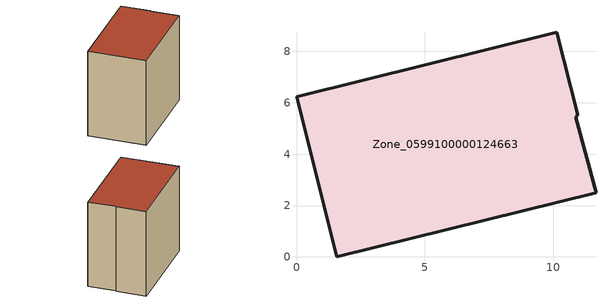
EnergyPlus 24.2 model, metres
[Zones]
Zone_0599100000124663
 floor ground (C_G): 10.86,5.43 11.66,2.5 1.56,0 0,6.23 10.14,8.75 10.94,5.53 z0
 wall outside (C_F): 10.94,5.53 10.14,8.75 0,6.23 1.56,0 11.66,2.5 10.86,5.43 10.94,5.53 z0:9.92
 roof outside (C_R): 11.66,2.5 10.86,5.43 10.94,5.53 10.14,8.75 0,6.23 1.56,0 z9.92
[BUILDING]
Pand.0599100000124663: North Axis=0; Terrain=City; Loads Convergence Tolerance Value=0.04; Temperature Convergence Tolerance Value=0.4; Solar Distribution=FullExterior; Maximum Number of Warmup Days=25; Minimum Number of Warmup Days=1
[Site:Location]
Rotterdam.The.Hague.AP_ZH_NLD Design_Conditions: Latitude=51.96; Longitude=4.45; Time Zone=1; Elevation=-4.5
[SITE:GROUNDTEMPERATURE:BUILDINGSURFACE]
18, 18, 18, 18, 18, 18, 18, 18, 18, 18, 18, 18
[MATERIAL] Thermal Absorptance=0.9; Solar Absorptance=0.7; Visible Absorptance=0.7
Name | Roughness | Thickness | Conductivity | Density | Specific Heat
G.TI.1946-1964 | MediumSmooth | 0.15 | 1 | 540 | 1210
F.TI.1946-1964 | Rough | 0.3 | 0.857143 | 1920 | 840
R.TI.1946-1964 | MediumRough | 0.2 | 0.277778 | 1500 | 1000
[CONSTRUCTION]
C_G: G.TI.1946-1964
C_F: F.TI.1946-1964
C_R: R.TI.1946-1964
[ZONE]
Zone_0599100000124663: Type=1; Multiplier=1; Ceiling Height=Autocalculate; Volume=Autocalculate; Floor Area=autocalculate; Part of Total Floor Area=Yes
[ZONEINFILTRATION:DESIGNFLOWRATE]
Infil_Zone_0599100000124663: Zone or ZoneList or Space or SpaceList=Zone_0599100000124663; Schedule=AlwaysOn; Design Flow Rate Calculation Method=Flow/Area; Flow Rate per Floor Area=0.003; Constant Term Coefficient=1; Temperature Term Coefficient=0; Velocity Term Coefficient=0; Velocity Squared Term Coefficient=0
[HVACTEMPLATE:ZONE:IDEALLOADSAIRSYSTEM]
Zone_0599100000124663: Maximum Heating Supply Air Temperature=50; Minimum Cooling Supply Air Temperature=13; Maximum Heating Supply Air Humidity Ratio=0.0156; Minimum Cooling Supply Air Humidity Ratio=0.0077; Heating Limit=NoLimit; Cooling Limit=NoLimit; Dehumidification Control Type=ConstantSensibleHeatRatio; Cooling Sensible Heat Ratio=0.7; Dehumidification Setpoint=60; Humidification Control Type=None; Humidification Setpoint=30; Outdoor Air Method=None; Outdoor Air Flow Rate per Person=0.00944; Outdoor Air Flow Rate per Zone Floor Area=0; Outdoor Air Flow Rate per Zone=0; Demand Controlled Ventilation Type=None; Outdoor Air Economizer Type=NoEconomizer; Heat Recovery Type=None; Sensible Heat Recovery Effectiveness=0.7; Latent Heat Recovery Effectiveness=0.65
[ZONECONTROL:THERMOSTAT]
ThermostatControl_Zone_0599100000124663: Zone or ZoneList=Zone_0599100000124663; Control Type Schedule=DualSetpointControlType; Control 1=Thermostat_Zone_0599100000124663; Temperature Difference Between Cutout And Setpoint=0
[THERMOSTATSETPOINT:DUALSETPOINT]
Thermostat_Zone_0599100000124663: Heating Setpoint Temperature Schedule=HeatingSetpoint_Zone_0599100000124663; Cooling Setpoint Temperature Schedule=CoolingSetpoint_Zone_0599100000124663
[SCHEDULE:COMPACT]
HeatingSetpoint_Zone_0599100000124663: Through: 12/31, For: AllDays, Until: 24:00, 21
CoolingSetpoint_Zone_0599100000124663: Through: 12/31, For: AllDays, Until: 24:00, 24
DualSetpointControlType: Through: 12/31, For: AllDays, Until: 24:00, 4
AlwaysOn: Through: 12/31, For: AllDays, Until: 24:00, 1
